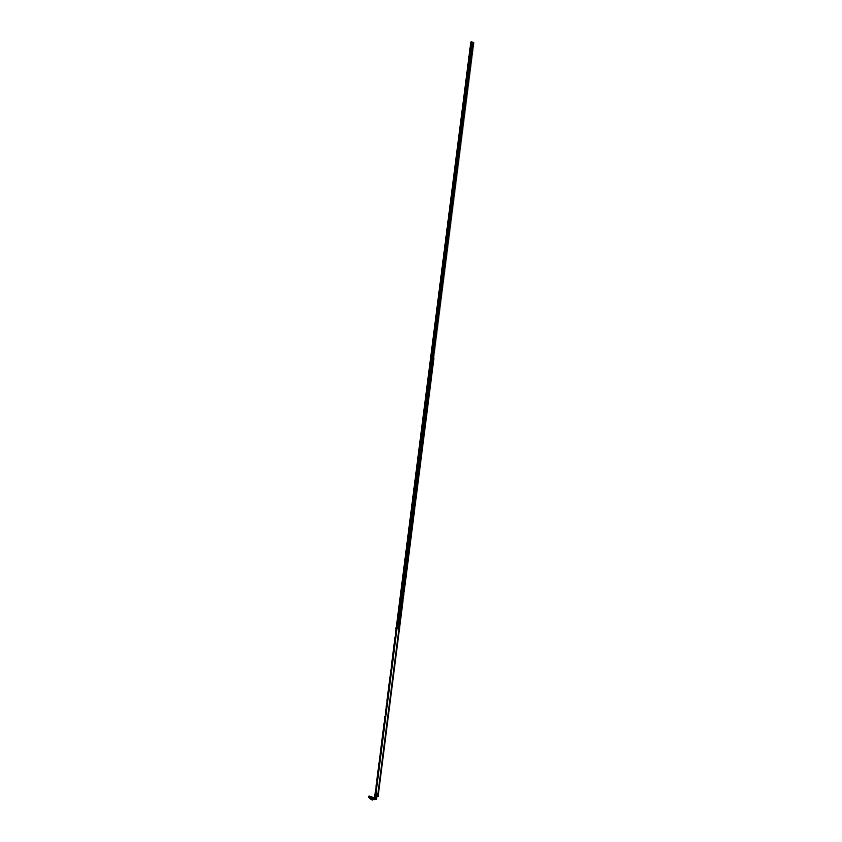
<?xml version="1.0" encoding="UTF-8"?>
<svg xmlns="http://www.w3.org/2000/svg" width="842" height="842" viewBox="0 0 842 842"><rect width="100%" height="100%" fill="white"/><g stroke="black" fill="none" stroke-linecap="round" stroke-linejoin="round"><path stroke-width="1.26" d="M368.691 797.332C368.48 796.995 372.132 798.405 370.469 798.111C371.311 797.795 371.164 796.511 368.849 796.164C371.996 797.679 369.849 798.405 370.964 798.532M370.954 798.058L372.08 798.742L370.248 798.626M371.375 797.29L372.438 797.679L371.217 797.09M372.722 798.732L372.796 798.342A1.421 0.81 57.6 0 0 372.922 798.006A1.379 0.958 -15.7 0 0 372.985 797.753L372.964 797.616M372.659 798.626L372.238 799.889L372.143 799.132A1.421 0.81 57.6 0 1 372.185 798.837L372.522 797.963A1.389 0.863 -33.2 0 0 372.48 798.195L372.838 797.216L372.617 798.89L372.732 797.732A22.145 8.725 -57.5 0 1 372.764 797.448L372.985 797.784M373.069 797.742L374.164 797.869M374.006 798.648C373.985 799.868 376.869 797.711 376.121 798.637M375.795 798.3C375.911 799.626 376.563 798.205 375.248 798.932M372.48 799.384L372.29 799.426A19.113 1.716 -78.1 0 1 372.353 798.89L372.364 798.784A18.745 1.684 -78.1 0 0 372.322 799.363L372.311 798.616A18.156 6.115 -61.7 0 0 372.259 799.226L372.638 798.858A1.379 0.958 -15.7 0 1 372.617 799.058A1.421 0.81 57.6 0 1 372.48 799.384L372.48 798.669L372.29 799.711M372.806 797.49L372.574 798.469L372.796 797.732M372.322 799.384L372.185 798.89A12.377 7.683 -33.2 0 0 372.143 799.195L372.29 798.753M372.922 798.006L372.606 797.774A1.421 0.81 57.6 0 0 372.522 798.037L372.638 798.416M370.585 798.311L370.827 797.984M372.501 798.3L372.753 797.795A18.745 1.684 -78.1 0 0 372.68 798.3L372.711 797.584M374.964 799.016L374.374 799.058L375.006 798.49M372.753 798.016L372.501 798.132A12.377 7.683 -33.2 0 1 372.596 797.784L372.88 798.069M372.164 799.837L372.553 798.637M374.49 799.532L375.027 798.532L373.701 798.932M376.511 798.911L374.532 798.984L375.1 798.805M376.9 795.237L376.574 794.901M370.112 797.974L370.617 798.027M369.933 798.227L371.248 797.648L370.385 798.174L368.491 797.227L370.743 797.963M369.691 797.311L368.828 797.079M369.733 797.427L369.143 797.237L370.154 797.858M376.163 797.827C378.637 798.09 372.259 797.679 376.153 797.921M369.091 797.279L370.017 797.1M369.438 797.132L368.775 796.995L369.48 797.521M370.764 797.742L371.343 797.479M374.869 798.279C374.806 799.616 373.08 797.679 374.985 798.795M373.869 798.479L374.458 798.49M376.206 798.437L375.5 798.595M376.5 798.963L375.911 799.069M375.795 798.963L373.711 798.858L374.553 799.195M373.69 798.058C374.143 799.774 371.701 798.353 374.28 799.047M373.816 799.468L373.922 798.784M374.006 798.321L374.827 799.247L374.28 797.721M374.206 798.405L374.458 797.753M376.732 794.427L376.774 795.048M375.058 795.795L377.742 796.279L375.058 795.795L375.911 789.207M376.227 786.67L376.742 782.681L376.248 787.396M377.058 780.145L383.552 729.225M383.857 726.688L384.384 722.71L383.889 727.372M384.689 720.173L385.215 716.184L384.72 720.847M385.52 713.648L386.046 709.669M386.352 707.133L386.867 703.154L385.615 714.237M387.183 700.618L387.699 696.629L387.204 701.281M388.015 694.092L388.53 690.114M391.193 669.253L388.846 687.577L389.404 683.578M391.498 666.717L394.509 643.172L393.056 654.918M394.814 640.636L395.34 636.657L394.856 641.257M395.645 634.121L471.046 42.111M375.122 795.732L375.953 789.186M377.111 780.081L377.616 776.156M377.942 773.566L378.447 769.63M378.774 767.041L379.405 762.599M379.605 760.526L380.226 756.084M380.437 754.011L381.089 749.485M381.268 747.486L383.594 729.214M388.036 694.755L388.572 690.103M389.73 680.989L390.235 677.063M390.562 674.474L391.067 670.537M391.393 667.938L392.025 663.443M392.225 661.433L392.856 656.918M395.677 634.742L471.088 42.1L473.699 42.668L431.504 373.911M375.374 795.764L407.917 540.206M408.244 537.628L413.896 493.275M414.211 490.686L417.211 467.194M417.537 464.616L419.705 447.639M420.021 445.05L471.331 42.174M375.521 795.374L431.272 358.103M416.958 473.857L417.295 471.257M431.409 360.429L471.92 42.279M398.434 627.206L472.846 42.468M377.311 793.953L378.069 794.343L377.542 793.89M398.603 627.248L473.067 42.521M377.711 796.353L402.644 600.704M402.95 598.167L403.476 594.189M403.781 591.652L404.297 587.674M404.613 585.137L414.432 508.136M414.738 505.6L415.264 501.622M415.569 499.085L416.085 495.096M416.401 492.559L426.22 415.569M426.526 413.033L427.052 409.044M427.357 406.507L427.873 402.529M428.189 399.992L431.199 376.448M430.967 358.039L433.735 358.65L378.069 795.743L375.311 795.132M370.606 797.321L371.406 797.153M371.311 798.216C371.069 800.142 371.68 796.279 371.427 798.216M373.522 798.679L373.606 798.847M372.659 798.29A19.113 1.716 -78.1 0 1 372.722 797.827L372.722 797.669M376.227 796.406L375.543 796.132L376.058 795.901M375.932 796.227L376.511 796.143M376.837 796.195L376.49 796.416M374.322 798.858L374.027 798.795M370.059 797.185L369.238 797.416M374.237 798.027L374.858 798.216M472.015 42.321L397.403 628.321L431.799 358.239M433.735 358.65L430.904 358.134M375.606 794.553L377.953 794.974M369.859 797.7L369.217 797.153M370.596 797.827L370.122 797.795M373.732 798.879L375.037 798.542M375.964 798.805L375.385 798.742M370.88 798.532L370.406 797.5M372.574 798.132L372.574 798.132A18.156 6.115 -61.7 0 1 372.764 797.458M374.006 799.605L373.964 799.605M376.079 799.121L375.364 798.142M373.09 797.721L374.258 797.827M370.848 799.047L370.248 798.669M369.038 797.027L369.627 797.648M396.108 628.521A1.747 1.158 7.3 0 1 397.298 627.248A1.747 1.158 7.3 0 1 399.413 628.069A1.747 1.158 7.3 0 1 398.603 629.49M396.266 628.511A1.579 1.052 7.3 0 1 397.35 627.353A1.579 1.052 7.3 0 1 399.266 628.1A1.579 1.052 7.3 0 1 398.529 629.395M376.395 795.122L376.427 795.122M375.248 796.132A1.747 1.158 7.3 0 0 378.195 795.922A1.747 1.158 7.3 0 0 376.174 794.28A1.747 1.158 7.3 0 0 375.248 796.132M375.374 796.069A1.579 1.052 7.3 0 0 378.037 795.879A1.579 1.052 7.3 0 0 376.206 794.385A1.579 1.052 7.3 0 0 375.374 796.069"/></g></svg>
